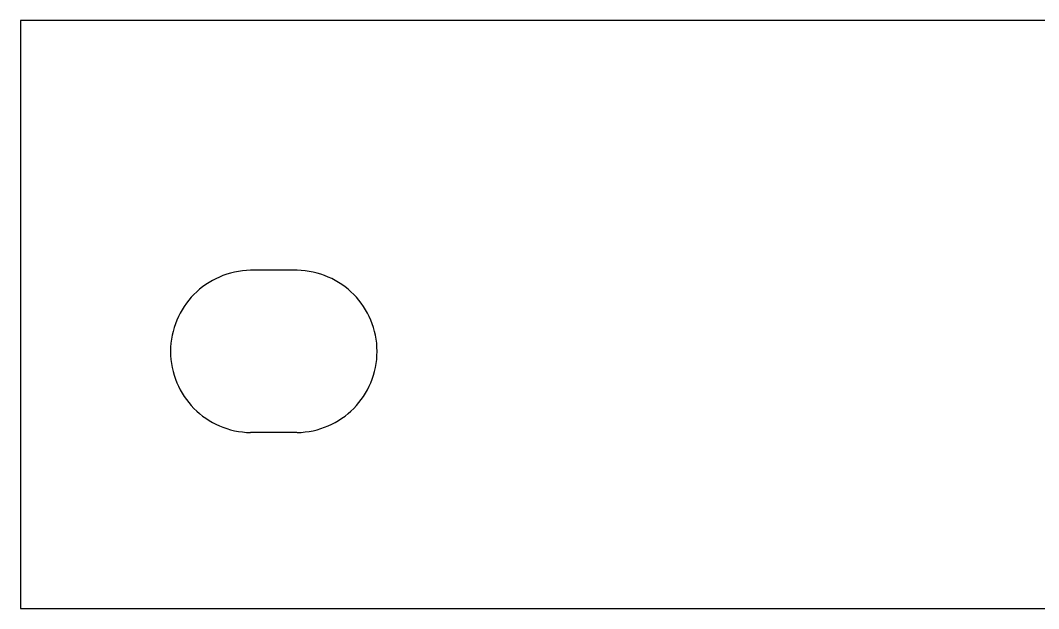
# Model space of a CAD drawing. Extents: x 28 to 9266, y -3933 to 97.
# Drawn here: x 3131 to 4665, y -3933 to -3046 of the extents above; entities that cross this region are included whole.
import ezdxf

# ---------------------------------------------------------------- set-up
doc = ezdxf.new("R2010")
doc.units = 0

msp = doc.modelspace()

# ---------------------------------------------------------------- linework, layer by layer
at = {"layer": 'Layer 1'}
for p, q in [((9266.48, -3046.3), (3130.97, -3046.3)), ((3130.97, -3046.3), (3130.97, -3933.05)), ((9266.48, -3046.3), (3130.97, -3046.3)), ((3130.97, -3046.3), (3130.97, -3933.05)), ((9266.48, -3046.3), (3130.97, -3046.3)), ((3130.97, -3046.3), (3130.97, -3933.05)), ((9266.48, -3046.3), (3130.97, -3046.3)), ((3130.97, -3046.3), (3130.97, -3933.05)), ((9266.48, -3046.3), (3130.97, -3046.3)), ((3130.97, -3046.3), (3130.97, -3933.05)), ((3425.384094, -3435.663434), (3420.183635, -3438.389353)), ((3425.384094, -3435.663434), (3420.183635, -3438.389353)), ((3425.384094, -3435.663434), (3420.183635, -3438.389353)), ((3425.384094, -3435.663434), (3420.183635, -3438.389353)), ((3425.384094, -3435.663434), (3420.183635, -3438.389353)), ((3430.728404, -3433.183427), (3425.384094, -3435.663434)), ((3430.728404, -3433.183427), (3425.384094, -3435.663434)), ((3430.728404, -3433.183427), (3425.384094, -3435.663434)), ((3430.728404, -3433.183427), (3425.384094, -3435.663434)), ((3430.728404, -3433.183427), (3425.384094, -3435.663434)), ((3436.209135, -3430.956862), (3430.728404, -3433.183427)), ((3436.209135, -3430.956862), (3430.728404, -3433.183427)), ((3436.209135, -3430.956862), (3430.728404, -3433.183427)), ((3436.209135, -3430.956862), (3430.728404, -3433.183427)), ((3436.209135, -3430.956862), (3430.728404, -3433.183427)), ((3441.818859, -3428.991273), (3436.209135, -3430.956862)), ((3441.818859, -3428.991273), (3436.209135, -3430.956862)), ((3441.818859, -3428.991273), (3436.209135, -3430.956862)), ((3441.818859, -3428.991273), (3436.209135, -3430.956862)), ((3441.818859, -3428.991273), (3436.209135, -3430.956862)), ((3447.550146, -3427.29419), (3441.818859, -3428.991273)), ((3447.550146, -3427.29419), (3441.818859, -3428.991273)), ((3447.550146, -3427.29419), (3441.818859, -3428.991273)), ((3447.550146, -3427.29419), (3441.818859, -3428.991273)), ((3447.550146, -3427.29419), (3441.818859, -3428.991273)), ((3453.395567, -3425.873147), (3447.550146, -3427.29419)), ((3453.395567, -3425.873147), (3447.550146, -3427.29419)), ((3453.395567, -3425.873147), (3447.550146, -3427.29419)), ((3453.395567, -3425.873147), (3447.550146, -3427.29419)), ((3453.395567, -3425.873147), (3447.550146, -3427.29419)), ((3459.347692, -3424.735674), (3453.395567, -3425.873147)), ((3459.347692, -3424.735674), (3453.395567, -3425.873147)), ((3459.347692, -3424.735674), (3453.395567, -3425.873147)), ((3459.347692, -3424.735674), (3453.395567, -3425.873147)), ((3459.347692, -3424.735674), (3453.395567, -3425.873147)), ((3465.399092, -3423.889304), (3459.347692, -3424.735674)), ((3465.399092, -3423.889304), (3459.347692, -3424.735674)), ((3465.399092, -3423.889304), (3459.347692, -3424.735674)), ((3465.399092, -3423.889304), (3459.347692, -3424.735674)), ((3465.399092, -3423.889304), (3459.347692, -3424.735674)), ((3471.542338, -3423.341569), (3465.399092, -3423.889304)), ((3471.542338, -3423.341569), (3465.399092, -3423.889304)), ((3471.542338, -3423.341569), (3465.399092, -3423.889304)), ((3471.542338, -3423.341569), (3465.399092, -3423.889304)), ((3471.542338, -3423.341569), (3465.399092, -3423.889304)), ((3477.77, -3423.1), (3471.542338, -3423.341569)), ((3477.77, -3423.1), (3471.542338, -3423.341569)), ((3477.77, -3423.1), (3471.542338, -3423.341569)), ((3477.77, -3423.1), (3471.542338, -3423.341569)), ((3477.77, -3423.1), (3471.542338, -3423.341569)), ((3547.53, -3423.07), (3477.54, -3423.07)), ((3547.53, -3423.07), (3477.54, -3423.07)), ((3547.53, -3423.07), (3477.54, -3423.07)), ((3547.53, -3423.07), (3477.54, -3423.07)), ((3547.53, -3423.07), (3477.54, -3423.07)), ((3554.007662, -3423.340569), (3547.78, -3423.099)), ((3554.007662, -3423.340569), (3547.78, -3423.099)), ((3554.007662, -3423.340569), (3547.78, -3423.099)), ((3554.007662, -3423.340569), (3547.78, -3423.099)), ((3554.007662, -3423.340569), (3547.78, -3423.099)), ((3560.150908, -3423.888304), (3554.007662, -3423.340569)), ((3560.150908, -3423.888304), (3554.007662, -3423.340569)), ((3560.150908, -3423.888304), (3554.007662, -3423.340569)), ((3560.150908, -3423.888304), (3554.007662, -3423.340569)), ((3560.150908, -3423.888304), (3554.007662, -3423.340569)), ((3566.202308, -3424.734674), (3560.150908, -3423.888304)), ((3566.202308, -3424.734674), (3560.150908, -3423.888304)), ((3566.202308, -3424.734674), (3560.150908, -3423.888304)), ((3566.202308, -3424.734674), (3560.150908, -3423.888304)), ((3566.202308, -3424.734674), (3560.150908, -3423.888304)), ((3572.154433, -3425.872147), (3566.202308, -3424.734674)), ((3572.154433, -3425.872147), (3566.202308, -3424.734674)), ((3572.154433, -3425.872147), (3566.202308, -3424.734674)), ((3572.154433, -3425.872147), (3566.202308, -3424.734674)), ((3572.154433, -3425.872147), (3566.202308, -3424.734674)), ((3577.999854, -3427.29319), (3572.154433, -3425.872147)), ((3577.999854, -3427.29319), (3572.154433, -3425.872147)), ((3577.999854, -3427.29319), (3572.154433, -3425.872147)), ((3577.999854, -3427.29319), (3572.154433, -3425.872147)), ((3577.999854, -3427.29319), (3572.154433, -3425.872147)), ((3583.731141, -3428.990273), (3577.999854, -3427.29319)), ((3583.731141, -3428.990273), (3577.999854, -3427.29319)), ((3583.731141, -3428.990273), (3577.999854, -3427.29319)), ((3583.731141, -3428.990273), (3577.999854, -3427.29319)), ((3583.731141, -3428.990273), (3577.999854, -3427.29319)), ((3589.340865, -3430.955862), (3583.731141, -3428.990273)), ((3589.340865, -3430.955862), (3583.731141, -3428.990273)), ((3589.340865, -3430.955862), (3583.731141, -3428.990273)), ((3589.340865, -3430.955862), (3583.731141, -3428.990273)), ((3589.340865, -3430.955862), (3583.731141, -3428.990273)), ((3594.821596, -3433.182427), (3589.340865, -3430.955862)), ((3594.821596, -3433.182427), (3589.340865, -3430.955862)), ((3594.821596, -3433.182427), (3589.340865, -3430.955862)), ((3594.821596, -3433.182427), (3589.340865, -3430.955862)), ((3594.821596, -3433.182427), (3589.340865, -3430.955862)), ((3600.165906, -3435.662434), (3594.821596, -3433.182427)), ((3600.165906, -3435.662434), (3594.821596, -3433.182427)), ((3600.165906, -3435.662434), (3594.821596, -3433.182427)), ((3600.165906, -3435.662434), (3594.821596, -3433.182427)), ((3600.165906, -3435.662434), (3594.821596, -3433.182427)), ((3605.366365, -3438.388353), (3600.165906, -3435.662434)), ((3605.366365, -3438.388353), (3600.165906, -3435.662434)), ((3605.366365, -3438.388353), (3600.165906, -3435.662434)), ((3605.366365, -3438.388353), (3600.165906, -3435.662434)), ((3605.366365, -3438.388353), (3600.165906, -3435.662434)), ((3405.519656, -3447.967258), (3400.968893, -3451.601502)), ((3405.519656, -3447.967258), (3400.968893, -3451.601502)), ((3405.519656, -3447.967258), (3400.968893, -3451.601502)), ((3405.519656, -3447.967258), (3400.968893, -3451.601502)), ((3405.519656, -3447.967258), (3400.968893, -3451.601502)), ((3410.243986, -3444.548797), (3405.519656, -3447.967258)), ((3410.243986, -3444.548797), (3405.519656, -3447.967258)), ((3410.243986, -3444.548797), (3405.519656, -3447.967258)), ((3410.243986, -3444.548797), (3405.519656, -3447.967258)), ((3410.243986, -3444.548797), (3405.519656, -3447.967258)), ((3415.134456, -3441.353651), (3410.243986, -3444.548797)), ((3415.134456, -3441.353651), (3410.243986, -3444.548797)), ((3415.134456, -3441.353651), (3410.243986, -3444.548797)), ((3415.134456, -3441.353651), (3410.243986, -3444.548797)), ((3415.134456, -3441.353651), (3410.243986, -3444.548797)), ((3420.183635, -3438.389353), (3415.134456, -3441.353651)), ((3420.183635, -3438.389353), (3415.134456, -3441.353651)), ((3420.183635, -3438.389353), (3415.134456, -3441.353651)), ((3420.183635, -3438.389353), (3415.134456, -3441.353651)), ((3420.183635, -3438.389353), (3415.134456, -3441.353651)), ((3610.415544, -3441.352651), (3605.366365, -3438.388353)), ((3610.415544, -3441.352651), (3605.366365, -3438.388353)), ((3610.415544, -3441.352651), (3605.366365, -3438.388353)), ((3610.415544, -3441.352651), (3605.366365, -3438.388353)), ((3610.415544, -3441.352651), (3605.366365, -3438.388353)), ((3615.306014, -3444.547797), (3610.415544, -3441.352651)), ((3615.306014, -3444.547797), (3610.415544, -3441.352651)), ((3615.306014, -3444.547797), (3610.415544, -3441.352651)), ((3615.306014, -3444.547797), (3610.415544, -3441.352651)), ((3615.306014, -3444.547797), (3610.415544, -3441.352651)), ((3620.030344, -3447.966258), (3615.306014, -3444.547797)), ((3620.030344, -3447.966258), (3615.306014, -3444.547797)), ((3620.030344, -3447.966258), (3615.306014, -3444.547797)), ((3620.030344, -3447.966258), (3615.306014, -3444.547797)), ((3620.030344, -3447.966258), (3615.306014, -3444.547797)), ((3624.581107, -3451.600502), (3620.030344, -3447.966258)), ((3624.581107, -3451.600502), (3620.030344, -3447.966258)), ((3624.581107, -3451.600502), (3620.030344, -3447.966258)), ((3624.581107, -3451.600502), (3620.030344, -3447.966258)), ((3624.581107, -3451.600502), (3620.030344, -3447.966258)), ((3388.432308, -3463.723618), (3384.650111, -3468.145678)), ((3388.432308, -3463.723618), (3384.650111, -3468.145678)), ((3388.432308, -3463.723618), (3384.650111, -3468.145678)), ((3388.432308, -3463.723618), (3384.650111, -3468.145678)), ((3388.432308, -3463.723618), (3384.650111, -3468.145678)), ((3392.41779, -3459.487214), (3388.432308, -3463.723618)), ((3392.41779, -3459.487214), (3388.432308, -3463.723618)), ((3392.41779, -3459.487214), (3388.432308, -3463.723618)), ((3392.41779, -3459.487214), (3388.432308, -3463.723618)), ((3392.41779, -3459.487214), (3388.432308, -3463.723618)), ((3396.599128, -3455.443999), (3392.41779, -3459.487214)), ((3396.599128, -3455.443999), (3392.41779, -3459.487214)), ((3396.599128, -3455.443999), (3392.41779, -3459.487214)), ((3396.599128, -3455.443999), (3392.41779, -3459.487214)), ((3396.599128, -3455.443999), (3392.41779, -3459.487214)), ((3400.968893, -3451.601502), (3396.599128, -3455.443999)), ((3400.968893, -3451.601502), (3396.599128, -3455.443999)), ((3400.968893, -3451.601502), (3396.599128, -3455.443999)), ((3400.968893, -3451.601502), (3396.599128, -3455.443999)), ((3400.968893, -3451.601502), (3396.599128, -3455.443999)), ((3628.950872, -3455.442999), (3624.581107, -3451.600502)), ((3628.950872, -3455.442999), (3624.581107, -3451.600502)), ((3628.950872, -3455.442999), (3624.581107, -3451.600502)), ((3628.950872, -3455.442999), (3624.581107, -3451.600502)), ((3628.950872, -3455.442999), (3624.581107, -3451.600502)), ((3633.13221, -3459.486214), (3628.950872, -3455.442999)), ((3633.13221, -3459.486214), (3628.950872, -3455.442999)), ((3633.13221, -3459.486214), (3628.950872, -3455.442999)), ((3633.13221, -3459.486214), (3628.950872, -3455.442999)), ((3633.13221, -3459.486214), (3628.950872, -3455.442999)), ((3637.117692, -3463.722618), (3633.13221, -3459.486214)), ((3637.117692, -3463.722618), (3633.13221, -3459.486214)), ((3637.117692, -3463.722618), (3633.13221, -3459.486214)), ((3637.117692, -3463.722618), (3633.13221, -3459.486214)), ((3637.117692, -3463.722618), (3633.13221, -3459.486214)), ((3640.899889, -3468.144678), (3637.117692, -3463.722618)), ((3640.899889, -3468.144678), (3637.117692, -3463.722618)), ((3640.899889, -3468.144678), (3637.117692, -3463.722618)), ((3640.899889, -3468.144678), (3637.117692, -3463.722618)), ((3640.899889, -3468.144678), (3637.117692, -3463.722618)), ((3377.725291, -3477.516636), (3374.597526, -3482.450472)), ((3377.725291, -3477.516636), (3374.597526, -3482.450472)), ((3377.725291, -3477.516636), (3374.597526, -3482.450472)), ((3377.725291, -3477.516636), (3374.597526, -3482.450472)), ((3377.725291, -3477.516636), (3374.597526, -3482.450472)), ((3381.078629, -3472.745861), (3377.725291, -3477.516636)), ((3381.078629, -3472.745861), (3377.725291, -3477.516636)), ((3381.078629, -3472.745861), (3377.725291, -3477.516636)), ((3381.078629, -3472.745861), (3377.725291, -3477.516636)), ((3381.078629, -3472.745861), (3377.725291, -3477.516636)), ((3384.650111, -3468.145678), (3381.078629, -3472.745861)), ((3384.650111, -3468.145678), (3381.078629, -3472.745861)), ((3384.650111, -3468.145678), (3381.078629, -3472.745861)), ((3384.650111, -3468.145678), (3381.078629, -3472.745861)), ((3384.650111, -3468.145678), (3381.078629, -3472.745861)), ((3644.471371, -3472.744861), (3640.899889, -3468.144678)), ((3644.471371, -3472.744861), (3640.899889, -3468.144678)), ((3644.471371, -3472.744861), (3640.899889, -3468.144678)), ((3644.471371, -3472.744861), (3640.899889, -3468.144678)), ((3644.471371, -3472.744861), (3640.899889, -3468.144678)), ((3647.824709, -3477.515636), (3644.471371, -3472.744861)), ((3647.824709, -3477.515636), (3644.471371, -3472.744861)), ((3647.824709, -3477.515636), (3644.471371, -3472.744861)), ((3647.824709, -3477.515636), (3644.471371, -3472.744861)), ((3647.824709, -3477.515636), (3644.471371, -3472.744861)), ((3650.952474, -3482.449472), (3647.824709, -3477.515636)), ((3650.952474, -3482.449472), (3647.824709, -3477.515636)), ((3650.952474, -3482.449472), (3647.824709, -3477.515636)), ((3650.952474, -3482.449472), (3647.824709, -3477.515636)), ((3650.952474, -3482.449472), (3647.824709, -3477.515636)), ((3369.048434, -3492.777196), (3366.641965, -3498.15502)), ((3369.048434, -3492.777196), (3366.641965, -3498.15502)), ((3369.048434, -3492.777196), (3366.641965, -3498.15502)), ((3369.048434, -3492.777196), (3366.641965, -3498.15502)), ((3369.048434, -3492.777196), (3366.641965, -3498.15502)), ((3371.702764, -3487.539836), (3369.048434, -3492.777196)), ((3371.702764, -3487.539836), (3369.048434, -3492.777196)), ((3371.702764, -3487.539836), (3369.048434, -3492.777196)), ((3371.702764, -3487.539836), (3369.048434, -3492.777196)), ((3371.702764, -3487.539836), (3369.048434, -3492.777196)), ((3374.597526, -3482.450472), (3371.702764, -3487.539836)), ((3374.597526, -3482.450472), (3371.702764, -3487.539836)), ((3374.597526, -3482.450472), (3371.702764, -3487.539836)), ((3374.597526, -3482.450472), (3371.702764, -3487.539836)), ((3374.597526, -3482.450472), (3371.702764, -3487.539836)), ((3653.847236, -3487.538836), (3650.952474, -3482.449472)), ((3653.847236, -3487.538836), (3650.952474, -3482.449472)), ((3653.847236, -3487.538836), (3650.952474, -3482.449472)), ((3653.847236, -3487.538836), (3650.952474, -3482.449472)), ((3653.847236, -3487.538836), (3650.952474, -3482.449472)), ((3656.501566, -3492.776196), (3653.847236, -3487.538836)), ((3656.501566, -3492.776196), (3653.847236, -3487.538836)), ((3656.501566, -3492.776196), (3653.847236, -3487.538836)), ((3656.501566, -3492.776196), (3653.847236, -3487.538836)), ((3656.501566, -3492.776196), (3653.847236, -3487.538836)), ((3658.908035, -3498.15402), (3656.501566, -3492.776196)), ((3658.908035, -3498.15402), (3656.501566, -3492.776196)), ((3658.908035, -3498.15402), (3656.501566, -3492.776196)), ((3658.908035, -3498.15402), (3656.501566, -3492.776196)), ((3658.908035, -3498.15402), (3656.501566, -3492.776196)), ((3362.602328, -3509.301934), (3360.984018, -3515.05596)), ((3362.602328, -3509.301934), (3360.984018, -3515.05596)), ((3362.602328, -3509.301934), (3360.984018, -3515.05596)), ((3362.602328, -3509.301934), (3360.984018, -3515.05596)), ((3362.602328, -3509.301934), (3360.984018, -3515.05596)), ((3364.490786, -3503.665777), (3362.602328, -3509.301934)), ((3364.490786, -3503.665777), (3362.602328, -3509.301934)), ((3364.490786, -3503.665777), (3362.602328, -3509.301934)), ((3364.490786, -3503.665777), (3362.602328, -3509.301934)), ((3364.490786, -3503.665777), (3362.602328, -3509.301934)), ((3366.641965, -3498.15502), (3364.490786, -3503.665777)), ((3366.641965, -3498.15502), (3364.490786, -3503.665777)), ((3366.641965, -3498.15502), (3364.490786, -3503.665777)), ((3366.641965, -3498.15502), (3364.490786, -3503.665777)), ((3366.641965, -3498.15502), (3364.490786, -3503.665777)), ((3661.059214, -3503.664777), (3658.908035, -3498.15402)), ((3661.059214, -3503.664777), (3658.908035, -3498.15402)), ((3661.059214, -3503.664777), (3658.908035, -3498.15402)), ((3661.059214, -3503.664777), (3658.908035, -3498.15402)), ((3661.059214, -3503.664777), (3658.908035, -3498.15402)), ((3662.947672, -3509.300934), (3661.059214, -3503.664777)), ((3662.947672, -3509.300934), (3661.059214, -3503.664777)), ((3662.947672, -3509.300934), (3661.059214, -3503.664777)), ((3662.947672, -3509.300934), (3661.059214, -3503.664777)), ((3662.947672, -3509.300934), (3661.059214, -3503.664777)), ((3664.565982, -3515.05496), (3662.947672, -3509.300934)), ((3664.565982, -3515.05496), (3662.947672, -3509.300934)), ((3664.565982, -3515.05496), (3662.947672, -3509.300934)), ((3664.565982, -3515.05496), (3662.947672, -3509.300934)), ((3664.565982, -3515.05496), (3662.947672, -3509.300934)), ((3358.587564, -3526.887489), (3357.824277, -3532.949929)), ((3358.587564, -3526.887489), (3357.824277, -3532.949929)), ((3358.587564, -3526.887489), (3357.824277, -3532.949929)), ((3358.587564, -3526.887489), (3357.824277, -3532.949929)), ((3358.587564, -3526.887489), (3357.824277, -3532.949929)), ((3359.643287, -3520.920322), (3358.587564, -3526.887489)), ((3359.643287, -3520.920322), (3358.587564, -3526.887489)), ((3359.643287, -3520.920322), (3358.587564, -3526.887489)), ((3359.643287, -3520.920322), (3358.587564, -3526.887489)), ((3359.643287, -3520.920322), (3358.587564, -3526.887489)), ((3360.984018, -3515.05596), (3359.643287, -3520.920322)), ((3360.984018, -3515.05596), (3359.643287, -3520.920322)), ((3360.984018, -3515.05596), (3359.643287, -3520.920322)), ((3360.984018, -3515.05596), (3359.643287, -3520.920322)), ((3360.984018, -3515.05596), (3359.643287, -3520.920322)), ((3665.906713, -3520.919322), (3664.565982, -3515.05496)), ((3665.906713, -3520.919322), (3664.565982, -3515.05496)), ((3665.906713, -3520.919322), (3664.565982, -3515.05496)), ((3665.906713, -3520.919322), (3664.565982, -3515.05496)), ((3665.906713, -3520.919322), (3664.565982, -3515.05496)), ((3666.962436, -3526.886489), (3665.906713, -3520.919322)), ((3666.962436, -3526.886489), (3665.906713, -3520.919322)), ((3666.962436, -3526.886489), (3665.906713, -3520.919322)), ((3666.962436, -3526.886489), (3665.906713, -3520.919322)), ((3666.962436, -3526.886489), (3665.906713, -3520.919322)), ((3667.725723, -3532.948929), (3666.962436, -3526.886489)), ((3667.725723, -3532.948929), (3666.962436, -3526.886489)), ((3667.725723, -3532.948929), (3666.962436, -3526.886489)), ((3667.725723, -3532.948929), (3666.962436, -3526.886489)), ((3667.725723, -3532.948929), (3666.962436, -3526.886489)), ((3357.360857, -3539.10011), (3357.204733, -3545.3305)), ((3357.360857, -3539.10011), (3357.204733, -3545.3305)), ((3357.360857, -3539.10011), (3357.204733, -3545.3305)), ((3357.360857, -3539.10011), (3357.204733, -3545.3305)), ((3357.360857, -3539.10011), (3357.204733, -3545.3305)), ((3357.824277, -3532.949929), (3357.360857, -3539.10011)), ((3357.824277, -3532.949929), (3357.360857, -3539.10011)), ((3357.824277, -3532.949929), (3357.360857, -3539.10011)), ((3357.824277, -3532.949929), (3357.360857, -3539.10011)), ((3357.824277, -3532.949929), (3357.360857, -3539.10011)), ((3668.189143, -3539.09911), (3667.725723, -3532.948929)), ((3668.189143, -3539.09911), (3667.725723, -3532.948929)), ((3668.189143, -3539.09911), (3667.725723, -3532.948929)), ((3668.189143, -3539.09911), (3667.725723, -3532.948929)), ((3668.189143, -3539.09911), (3667.725723, -3532.948929)), ((3668.345267, -3545.3295), (3668.189143, -3539.09911)), ((3668.345267, -3545.3295), (3668.189143, -3539.09911)), ((3668.345267, -3545.3295), (3668.189143, -3539.09911)), ((3668.345267, -3545.3295), (3668.189143, -3539.09911)), ((3668.345267, -3545.3295), (3668.189143, -3539.09911)), ((3357.204733, -3545.3305), (3357.360857, -3551.56089)), ((3357.204733, -3545.3305), (3357.360857, -3551.56089)), ((3357.204733, -3545.3305), (3357.360857, -3551.56089)), ((3357.204733, -3545.3305), (3357.360857, -3551.56089)), ((3357.204733, -3545.3305), (3357.360857, -3551.56089)), ((3357.360857, -3551.56089), (3357.824277, -3557.711071)), ((3357.360857, -3551.56089), (3357.824277, -3557.711071)), ((3357.360857, -3551.56089), (3357.824277, -3557.711071)), ((3357.360857, -3551.56089), (3357.824277, -3557.711071)), ((3357.360857, -3551.56089), (3357.824277, -3557.711071)), ((3357.824277, -3557.711071), (3358.587564, -3563.773511)), ((3357.824277, -3557.711071), (3358.587564, -3563.773511)), ((3357.824277, -3557.711071), (3358.587564, -3563.773511)), ((3357.824277, -3557.711071), (3358.587564, -3563.773511)), ((3357.824277, -3557.711071), (3358.587564, -3563.773511)), ((3666.962436, -3563.772511), (3667.725723, -3557.710071)), ((3666.962436, -3563.772511), (3667.725723, -3557.710071)), ((3666.962436, -3563.772511), (3667.725723, -3557.710071)), ((3666.962436, -3563.772511), (3667.725723, -3557.710071)), ((3666.962436, -3563.772511), (3667.725723, -3557.710071)), ((3667.725723, -3557.710071), (3668.189143, -3551.55989)), ((3667.725723, -3557.710071), (3668.189143, -3551.55989)), ((3667.725723, -3557.710071), (3668.189143, -3551.55989)), ((3667.725723, -3557.710071), (3668.189143, -3551.55989)), ((3667.725723, -3557.710071), (3668.189143, -3551.55989)), ((3668.189143, -3551.55989), (3668.345267, -3545.3295)), ((3668.189143, -3551.55989), (3668.345267, -3545.3295)), ((3668.189143, -3551.55989), (3668.345267, -3545.3295)), ((3668.189143, -3551.55989), (3668.345267, -3545.3295)), ((3668.189143, -3551.55989), (3668.345267, -3545.3295)), ((3358.587564, -3563.773511), (3359.643287, -3569.740678)), ((3358.587564, -3563.773511), (3359.643287, -3569.740678)), ((3358.587564, -3563.773511), (3359.643287, -3569.740678)), ((3358.587564, -3563.773511), (3359.643287, -3569.740678)), ((3358.587564, -3563.773511), (3359.643287, -3569.740678)), ((3359.643287, -3569.740678), (3360.984018, -3575.60504)), ((3359.643287, -3569.740678), (3360.984018, -3575.60504)), ((3359.643287, -3569.740678), (3360.984018, -3575.60504)), ((3359.643287, -3569.740678), (3360.984018, -3575.60504)), ((3359.643287, -3569.740678), (3360.984018, -3575.60504)), ((3664.565982, -3575.60404), (3665.906713, -3569.739678)), ((3664.565982, -3575.60404), (3665.906713, -3569.739678)), ((3664.565982, -3575.60404), (3665.906713, -3569.739678)), ((3664.565982, -3575.60404), (3665.906713, -3569.739678)), ((3664.565982, -3575.60404), (3665.906713, -3569.739678)), ((3665.906713, -3569.739678), (3666.962436, -3563.772511)), ((3665.906713, -3569.739678), (3666.962436, -3563.772511)), ((3665.906713, -3569.739678), (3666.962436, -3563.772511)), ((3665.906713, -3569.739678), (3666.962436, -3563.772511)), ((3665.906713, -3569.739678), (3666.962436, -3563.772511)), ((3360.984018, -3575.60504), (3362.602328, -3581.359066)), ((3360.984018, -3575.60504), (3362.602328, -3581.359066)), ((3360.984018, -3575.60504), (3362.602328, -3581.359066)), ((3360.984018, -3575.60504), (3362.602328, -3581.359066)), ((3360.984018, -3575.60504), (3362.602328, -3581.359066)), ((3362.602328, -3581.359066), (3364.490786, -3586.995223)), ((3362.602328, -3581.359066), (3364.490786, -3586.995223)), ((3362.602328, -3581.359066), (3364.490786, -3586.995223)), ((3362.602328, -3581.359066), (3364.490786, -3586.995223)), ((3362.602328, -3581.359066), (3364.490786, -3586.995223)), ((3364.490786, -3586.995223), (3366.641965, -3592.50598)), ((3364.490786, -3586.995223), (3366.641965, -3592.50598)), ((3364.490786, -3586.995223), (3366.641965, -3592.50598)), ((3364.490786, -3586.995223), (3366.641965, -3592.50598)), ((3364.490786, -3586.995223), (3366.641965, -3592.50598)), ((3658.908035, -3592.50498), (3661.059214, -3586.994223)), ((3658.908035, -3592.50498), (3661.059214, -3586.994223)), ((3658.908035, -3592.50498), (3661.059214, -3586.994223)), ((3658.908035, -3592.50498), (3661.059214, -3586.994223)), ((3658.908035, -3592.50498), (3661.059214, -3586.994223)), ((3661.059214, -3586.994223), (3662.947672, -3581.358066)), ((3661.059214, -3586.994223), (3662.947672, -3581.358066)), ((3661.059214, -3586.994223), (3662.947672, -3581.358066)), ((3661.059214, -3586.994223), (3662.947672, -3581.358066)), ((3661.059214, -3586.994223), (3662.947672, -3581.358066)), ((3662.947672, -3581.358066), (3664.565982, -3575.60404)), ((3662.947672, -3581.358066), (3664.565982, -3575.60404)), ((3662.947672, -3581.358066), (3664.565982, -3575.60404)), ((3662.947672, -3581.358066), (3664.565982, -3575.60404)), ((3662.947672, -3581.358066), (3664.565982, -3575.60404)), ((3366.641965, -3592.50598), (3369.048434, -3597.883804)), ((3366.641965, -3592.50598), (3369.048434, -3597.883804)), ((3366.641965, -3592.50598), (3369.048434, -3597.883804)), ((3366.641965, -3592.50598), (3369.048434, -3597.883804)), ((3366.641965, -3592.50598), (3369.048434, -3597.883804)), ((3369.048434, -3597.883804), (3371.702764, -3603.121164)), ((3369.048434, -3597.883804), (3371.702764, -3603.121164)), ((3369.048434, -3597.883804), (3371.702764, -3603.121164)), ((3369.048434, -3597.883804), (3371.702764, -3603.121164)), ((3369.048434, -3597.883804), (3371.702764, -3603.121164)), ((3371.702764, -3603.121164), (3374.597526, -3608.210528)), ((3371.702764, -3603.121164), (3374.597526, -3608.210528)), ((3371.702764, -3603.121164), (3374.597526, -3608.210528)), ((3371.702764, -3603.121164), (3374.597526, -3608.210528)), ((3371.702764, -3603.121164), (3374.597526, -3608.210528)), ((3650.952474, -3608.209528), (3653.847236, -3603.120164)), ((3650.952474, -3608.209528), (3653.847236, -3603.120164)), ((3650.952474, -3608.209528), (3653.847236, -3603.120164)), ((3650.952474, -3608.209528), (3653.847236, -3603.120164)), ((3650.952474, -3608.209528), (3653.847236, -3603.120164)), ((3653.847236, -3603.120164), (3656.501566, -3597.882804)), ((3653.847236, -3603.120164), (3656.501566, -3597.882804)), ((3653.847236, -3603.120164), (3656.501566, -3597.882804)), ((3653.847236, -3603.120164), (3656.501566, -3597.882804)), ((3653.847236, -3603.120164), (3656.501566, -3597.882804)), ((3656.501566, -3597.882804), (3658.908035, -3592.50498)), ((3656.501566, -3597.882804), (3658.908035, -3592.50498)), ((3656.501566, -3597.882804), (3658.908035, -3592.50498)), ((3656.501566, -3597.882804), (3658.908035, -3592.50498)), ((3656.501566, -3597.882804), (3658.908035, -3592.50498)), ((3374.597526, -3608.210528), (3377.725291, -3613.144364)), ((3374.597526, -3608.210528), (3377.725291, -3613.144364)), ((3374.597526, -3608.210528), (3377.725291, -3613.144364)), ((3374.597526, -3608.210528), (3377.725291, -3613.144364)), ((3374.597526, -3608.210528), (3377.725291, -3613.144364)), ((3377.725291, -3613.144364), (3381.078629, -3617.915139)), ((3377.725291, -3613.144364), (3381.078629, -3617.915139)), ((3377.725291, -3613.144364), (3381.078629, -3617.915139)), ((3377.725291, -3613.144364), (3381.078629, -3617.915139)), ((3377.725291, -3613.144364), (3381.078629, -3617.915139)), ((3381.078629, -3617.915139), (3384.650111, -3622.515322)), ((3381.078629, -3617.915139), (3384.650111, -3622.515322)), ((3381.078629, -3617.915139), (3384.650111, -3622.515322)), ((3381.078629, -3617.915139), (3384.650111, -3622.515322)), ((3381.078629, -3617.915139), (3384.650111, -3622.515322)), ((3640.899889, -3622.514322), (3644.471371, -3617.914139)), ((3640.899889, -3622.514322), (3644.471371, -3617.914139)), ((3640.899889, -3622.514322), (3644.471371, -3617.914139)), ((3640.899889, -3622.514322), (3644.471371, -3617.914139)), ((3640.899889, -3622.514322), (3644.471371, -3617.914139)), ((3644.471371, -3617.914139), (3647.824709, -3613.143364)), ((3644.471371, -3617.914139), (3647.824709, -3613.143364)), ((3644.471371, -3617.914139), (3647.824709, -3613.143364)), ((3644.471371, -3617.914139), (3647.824709, -3613.143364)), ((3644.471371, -3617.914139), (3647.824709, -3613.143364)), ((3647.824709, -3613.143364), (3650.952474, -3608.209528)), ((3647.824709, -3613.143364), (3650.952474, -3608.209528)), ((3647.824709, -3613.143364), (3650.952474, -3608.209528)), ((3647.824709, -3613.143364), (3650.952474, -3608.209528)), ((3647.824709, -3613.143364), (3650.952474, -3608.209528)), ((3384.650111, -3622.515322), (3388.432308, -3626.937382)), ((3384.650111, -3622.515322), (3388.432308, -3626.937382)), ((3384.650111, -3622.515322), (3388.432308, -3626.937382)), ((3384.650111, -3622.515322), (3388.432308, -3626.937382)), ((3384.650111, -3622.515322), (3388.432308, -3626.937382)), ((3388.432308, -3626.937382), (3392.41779, -3631.173786)), ((3388.432308, -3626.937382), (3392.41779, -3631.173786)), ((3388.432308, -3626.937382), (3392.41779, -3631.173786)), ((3388.432308, -3626.937382), (3392.41779, -3631.173786)), ((3388.432308, -3626.937382), (3392.41779, -3631.173786)), ((3392.41779, -3631.173786), (3396.599128, -3635.217001)), ((3392.41779, -3631.173786), (3396.599128, -3635.217001)), ((3392.41779, -3631.173786), (3396.599128, -3635.217001)), ((3392.41779, -3631.173786), (3396.599128, -3635.217001)), ((3392.41779, -3631.173786), (3396.599128, -3635.217001)), ((3396.599128, -3635.217001), (3400.968893, -3639.059498)), ((3396.599128, -3635.217001), (3400.968893, -3639.059498)), ((3396.599128, -3635.217001), (3400.968893, -3639.059498)), ((3396.599128, -3635.217001), (3400.968893, -3639.059498)), ((3396.599128, -3635.217001), (3400.968893, -3639.059498)), ((3624.581107, -3639.058498), (3628.950872, -3635.216001)), ((3624.581107, -3639.058498), (3628.950872, -3635.216001)), ((3624.581107, -3639.058498), (3628.950872, -3635.216001)), ((3624.581107, -3639.058498), (3628.950872, -3635.216001)), ((3624.581107, -3639.058498), (3628.950872, -3635.216001)), ((3628.950872, -3635.216001), (3633.13221, -3631.172786)), ((3628.950872, -3635.216001), (3633.13221, -3631.172786)), ((3628.950872, -3635.216001), (3633.13221, -3631.172786)), ((3628.950872, -3635.216001), (3633.13221, -3631.172786)), ((3628.950872, -3635.216001), (3633.13221, -3631.172786)), ((3633.13221, -3631.172786), (3637.117692, -3626.936382)), ((3633.13221, -3631.172786), (3637.117692, -3626.936382)), ((3633.13221, -3631.172786), (3637.117692, -3626.936382)), ((3633.13221, -3631.172786), (3637.117692, -3626.936382)), ((3633.13221, -3631.172786), (3637.117692, -3626.936382)), ((3637.117692, -3626.936382), (3640.899889, -3622.514322)), ((3637.117692, -3626.936382), (3640.899889, -3622.514322)), ((3637.117692, -3626.936382), (3640.899889, -3622.514322)), ((3637.117692, -3626.936382), (3640.899889, -3622.514322)), ((3637.117692, -3626.936382), (3640.899889, -3622.514322)), ((3400.968893, -3639.059498), (3405.519656, -3642.693742)), ((3400.968893, -3639.059498), (3405.519656, -3642.693742)), ((3400.968893, -3639.059498), (3405.519656, -3642.693742)), ((3400.968893, -3639.059498), (3405.519656, -3642.693742)), ((3400.968893, -3639.059498), (3405.519656, -3642.693742)), ((3405.519656, -3642.693742), (3410.243986, -3646.112203)), ((3405.519656, -3642.693742), (3410.243986, -3646.112203)), ((3405.519656, -3642.693742), (3410.243986, -3646.112203)), ((3405.519656, -3642.693742), (3410.243986, -3646.112203)), ((3405.519656, -3642.693742), (3410.243986, -3646.112203)), ((3410.243986, -3646.112203), (3415.134456, -3649.307349)), ((3410.243986, -3646.112203), (3415.134456, -3649.307349)), ((3410.243986, -3646.112203), (3415.134456, -3649.307349)), ((3410.243986, -3646.112203), (3415.134456, -3649.307349)), ((3410.243986, -3646.112203), (3415.134456, -3649.307349)), ((3415.134456, -3649.307349), (3420.183635, -3652.271647)), ((3415.134456, -3649.307349), (3420.183635, -3652.271647)), ((3415.134456, -3649.307349), (3420.183635, -3652.271647)), ((3415.134456, -3649.307349), (3420.183635, -3652.271647)), ((3415.134456, -3649.307349), (3420.183635, -3652.271647)), ((3605.366365, -3652.270647), (3610.415544, -3649.306349)), ((3605.366365, -3652.270647), (3610.415544, -3649.306349)), ((3605.366365, -3652.270647), (3610.415544, -3649.306349)), ((3605.366365, -3652.270647), (3610.415544, -3649.306349)), ((3605.366365, -3652.270647), (3610.415544, -3649.306349)), ((3610.415544, -3649.306349), (3615.306014, -3646.111203)), ((3610.415544, -3649.306349), (3615.306014, -3646.111203)), ((3610.415544, -3649.306349), (3615.306014, -3646.111203)), ((3610.415544, -3649.306349), (3615.306014, -3646.111203)), ((3610.415544, -3649.306349), (3615.306014, -3646.111203)), ((3615.306014, -3646.111203), (3620.030344, -3642.692742)), ((3615.306014, -3646.111203), (3620.030344, -3642.692742)), ((3615.306014, -3646.111203), (3620.030344, -3642.692742)), ((3615.306014, -3646.111203), (3620.030344, -3642.692742)), ((3615.306014, -3646.111203), (3620.030344, -3642.692742)), ((3620.030344, -3642.692742), (3624.581107, -3639.058498)), ((3620.030344, -3642.692742), (3624.581107, -3639.058498)), ((3620.030344, -3642.692742), (3624.581107, -3639.058498)), ((3620.030344, -3642.692742), (3624.581107, -3639.058498)), ((3620.030344, -3642.692742), (3624.581107, -3639.058498)), ((3420.183635, -3652.271647), (3425.384094, -3654.997566)), ((3420.183635, -3652.271647), (3425.384094, -3654.997566)), ((3420.183635, -3652.271647), (3425.384094, -3654.997566)), ((3420.183635, -3652.271647), (3425.384094, -3654.997566)), ((3420.183635, -3652.271647), (3425.384094, -3654.997566)), ((3425.384094, -3654.997566), (3430.728404, -3657.477573)), ((3425.384094, -3654.997566), (3430.728404, -3657.477573)), ((3425.384094, -3654.997566), (3430.728404, -3657.477573)), ((3425.384094, -3654.997566), (3430.728404, -3657.477573)), ((3425.384094, -3654.997566), (3430.728404, -3657.477573)), ((3430.728404, -3657.477573), (3436.209135, -3659.704138)), ((3430.728404, -3657.477573), (3436.209135, -3659.704138)), ((3430.728404, -3657.477573), (3436.209135, -3659.704138)), ((3430.728404, -3657.477573), (3436.209135, -3659.704138)), ((3430.728404, -3657.477573), (3436.209135, -3659.704138)), ((3436.209135, -3659.704138), (3441.818859, -3661.669727)), ((3436.209135, -3659.704138), (3441.818859, -3661.669727)), ((3436.209135, -3659.704138), (3441.818859, -3661.669727)), ((3436.209135, -3659.704138), (3441.818859, -3661.669727)), ((3436.209135, -3659.704138), (3441.818859, -3661.669727)), ((3441.818859, -3661.669727), (3447.550146, -3663.36681)), ((3441.818859, -3661.669727), (3447.550146, -3663.36681)), ((3441.818859, -3661.669727), (3447.550146, -3663.36681)), ((3441.818859, -3661.669727), (3447.550146, -3663.36681)), ((3441.818859, -3661.669727), (3447.550146, -3663.36681)), ((3447.550146, -3663.36681), (3453.395567, -3664.787853)), ((3447.550146, -3663.36681), (3453.395567, -3664.787853)), ((3447.550146, -3663.36681), (3453.395567, -3664.787853)), ((3447.550146, -3663.36681), (3453.395567, -3664.787853)), ((3447.550146, -3663.36681), (3453.395567, -3664.787853)), ((3453.395567, -3664.787853), (3459.347692, -3665.925326)), ((3453.395567, -3664.787853), (3459.347692, -3665.925326)), ((3453.395567, -3664.787853), (3459.347692, -3665.925326)), ((3453.395567, -3664.787853), (3459.347692, -3665.925326)), ((3453.395567, -3664.787853), (3459.347692, -3665.925326)), ((3459.347692, -3665.925326), (3465.399092, -3666.771696)), ((3459.347692, -3665.925326), (3465.399092, -3666.771696)), ((3459.347692, -3665.925326), (3465.399092, -3666.771696)), ((3459.347692, -3665.925326), (3465.399092, -3666.771696)), ((3459.347692, -3665.925326), (3465.399092, -3666.771696)), ((3560.150908, -3666.770696), (3566.202308, -3665.924326)), ((3560.150908, -3666.770696), (3566.202308, -3665.924326)), ((3560.150908, -3666.770696), (3566.202308, -3665.924326)), ((3560.150908, -3666.770696), (3566.202308, -3665.924326)), ((3560.150908, -3666.770696), (3566.202308, -3665.924326)), ((3566.202308, -3665.924326), (3572.154433, -3664.786853)), ((3566.202308, -3665.924326), (3572.154433, -3664.786853)), ((3566.202308, -3665.924326), (3572.154433, -3664.786853)), ((3566.202308, -3665.924326), (3572.154433, -3664.786853)), ((3566.202308, -3665.924326), (3572.154433, -3664.786853)), ((3572.154433, -3664.786853), (3577.999854, -3663.36581)), ((3572.154433, -3664.786853), (3577.999854, -3663.36581)), ((3572.154433, -3664.786853), (3577.999854, -3663.36581)), ((3572.154433, -3664.786853), (3577.999854, -3663.36581)), ((3572.154433, -3664.786853), (3577.999854, -3663.36581)), ((3577.999854, -3663.36581), (3583.731141, -3661.668727)), ((3577.999854, -3663.36581), (3583.731141, -3661.668727)), ((3577.999854, -3663.36581), (3583.731141, -3661.668727)), ((3577.999854, -3663.36581), (3583.731141, -3661.668727)), ((3577.999854, -3663.36581), (3583.731141, -3661.668727)), ((3583.731141, -3661.668727), (3589.340865, -3659.703138)), ((3583.731141, -3661.668727), (3589.340865, -3659.703138)), ((3583.731141, -3661.668727), (3589.340865, -3659.703138)), ((3583.731141, -3661.668727), (3589.340865, -3659.703138)), ((3583.731141, -3661.668727), (3589.340865, -3659.703138)), ((3589.340865, -3659.703138), (3594.821596, -3657.476573)), ((3589.340865, -3659.703138), (3594.821596, -3657.476573)), ((3589.340865, -3659.703138), (3594.821596, -3657.476573)), ((3589.340865, -3659.703138), (3594.821596, -3657.476573)), ((3589.340865, -3659.703138), (3594.821596, -3657.476573)), ((3594.821596, -3657.476573), (3600.165906, -3654.996566)), ((3594.821596, -3657.476573), (3600.165906, -3654.996566)), ((3594.821596, -3657.476573), (3600.165906, -3654.996566)), ((3594.821596, -3657.476573), (3600.165906, -3654.996566)), ((3594.821596, -3657.476573), (3600.165906, -3654.996566)), ((3600.165906, -3654.996566), (3605.366365, -3652.270647)), ((3600.165906, -3654.996566), (3605.366365, -3652.270647)), ((3600.165906, -3654.996566), (3605.366365, -3652.270647)), ((3600.165906, -3654.996566), (3605.366365, -3652.270647)), ((3600.165906, -3654.996566), (3605.366365, -3652.270647)), ((3465.399092, -3666.771696), (3471.542338, -3667.319431)), ((3465.399092, -3666.771696), (3471.542338, -3667.319431)), ((3465.399092, -3666.771696), (3471.542338, -3667.319431)), ((3465.399092, -3666.771696), (3471.542338, -3667.319431)), ((3465.399092, -3666.771696), (3471.542338, -3667.319431)), ((3471.542338, -3667.319431), (3477.77, -3667.561)), ((3471.542338, -3667.319431), (3477.77, -3667.561)), ((3471.542338, -3667.319431), (3477.77, -3667.561)), ((3471.542338, -3667.319431), (3477.77, -3667.561)), ((3471.542338, -3667.319431), (3477.77, -3667.561)), ((3547.53, -3667.47), (3477.54, -3667.47)), ((3547.53, -3667.47), (3477.54, -3667.47)), ((3547.53, -3667.47), (3477.54, -3667.47)), ((3547.53, -3667.47), (3477.54, -3667.47)), ((3547.53, -3667.47), (3477.54, -3667.47)), ((3547.78, -3667.56), (3554.007662, -3667.318431)), ((3547.78, -3667.56), (3554.007662, -3667.318431)), ((3547.78, -3667.56), (3554.007662, -3667.318431)), ((3547.78, -3667.56), (3554.007662, -3667.318431)), ((3547.78, -3667.56), (3554.007662, -3667.318431)), ((3554.007662, -3667.318431), (3560.150908, -3666.770696)), ((3554.007662, -3667.318431), (3560.150908, -3666.770696)), ((3554.007662, -3667.318431), (3560.150908, -3666.770696)), ((3554.007662, -3667.318431), (3560.150908, -3666.770696)), ((3554.007662, -3667.318431), (3560.150908, -3666.770696)), ((3130.97, -3933.05), (9266.48, -3933.05)), ((3130.97, -3933.05), (9266.48, -3933.05)), ((3130.97, -3933.05), (9266.48, -3933.05)), ((3130.97, -3933.05), (9266.48, -3933.05)), ((3130.97, -3933.05), (9266.48, -3933.05))]:
    msp.add_line(p, q, dxfattribs=at)

doc.saveas('drawing.dxf')
